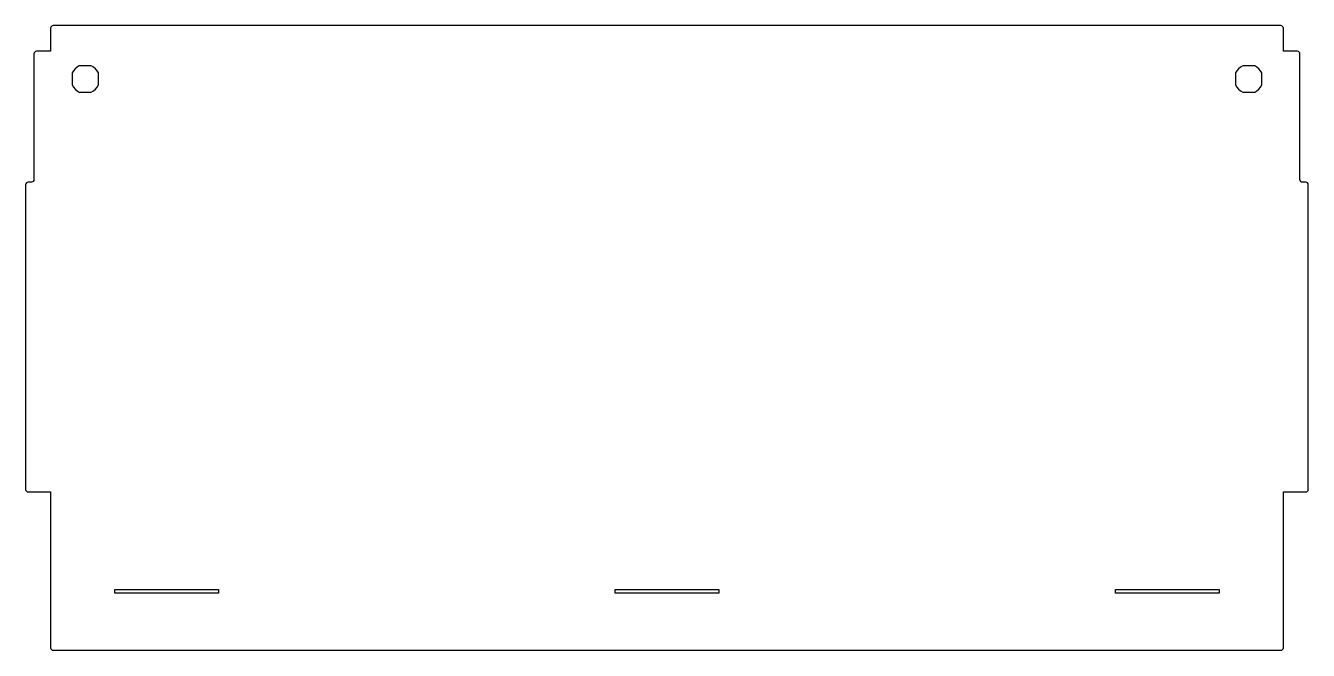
# Model space of a CAD drawing. Extents: x -500 to 500, y -280 to 207.
import ezdxf

# ---------------------------------------------------------------- set-up
doc = ezdxf.new("R2010")
doc.units = 0
doc.header["$MEASUREMENT"] = 0
doc.layers.get('0').update_dxf_attribs({"linetype": 'CONTINUOUS'})

msp = doc.modelspace()

# ---------------------------------------------------------------- linework, layer by layer
at = {"color": 7, "linetype": 'CONTINUOUS'}
for points in [[(-478.8, -280.2), (478.8, -280.2, 0.414214), (480.8, -278.2), (480.8, -156.8), (498.2, -156.8, 0.414214), (500.2, -154.8), (500.2, 82.8, 0.414214), (498.2, 84.7), (495.8, 84.7, -0.414214), (493.7, 86.8), (493.7, 184.8, 0.414214), (491.8, 186.8), (480.8, 186.8), (480.8, 204.8, 0.414214), (478.8, 206.8), (-478.8, 206.8, 0.414214), (-480.8, 204.8), (-480.8, 186.8), (-491.8, 186.8, 0.414214), (-493.8, 184.8), (-493.8, 86.8, -0.414214), (-495.8, 84.7), (-498.2, 84.7, 0.414214), (-500.3, 82.8), (-500.3, -154.8, 0.414214), (-498.2, -156.8), (-480.8, -156.8), (-480.8, -278.2, 0.414214)], [(-449.1, 175.5), (-458.4, 175.5, 0.182266), (-464, 169.9), (-464, 160.6, 0.182266), (-458.4, 155), (-449.1, 155, 0.182266), (-443.5, 160.6), (-443.5, 169.9, 0.182266)], [(464, 160.6), (464, 169.9, 0.182266), (458.4, 175.5), (449.1, 175.5, 0.182266), (443.5, 169.9), (443.5, 160.6, 0.182266), (449.1, 155), (458.4, 155, 0.182266)]]:
    msp.add_lwpolyline(points, format="xyb", close=True, dxfattribs=at)
for points in [[(-430.8, -232.8), (-349.8, -232.8), (-349.8, -235.8), (-430.8, -235.8)], [(-40.5, -232.8), (40.5, -232.8), (40.5, -235.8), (-40.5, -235.8)], [(349.8, -232.8), (430.8, -232.8), (430.8, -235.8), (349.8, -235.8)]]:
    msp.add_lwpolyline(points, close=True, dxfattribs=at)

doc.saveas('drawing.dxf')
